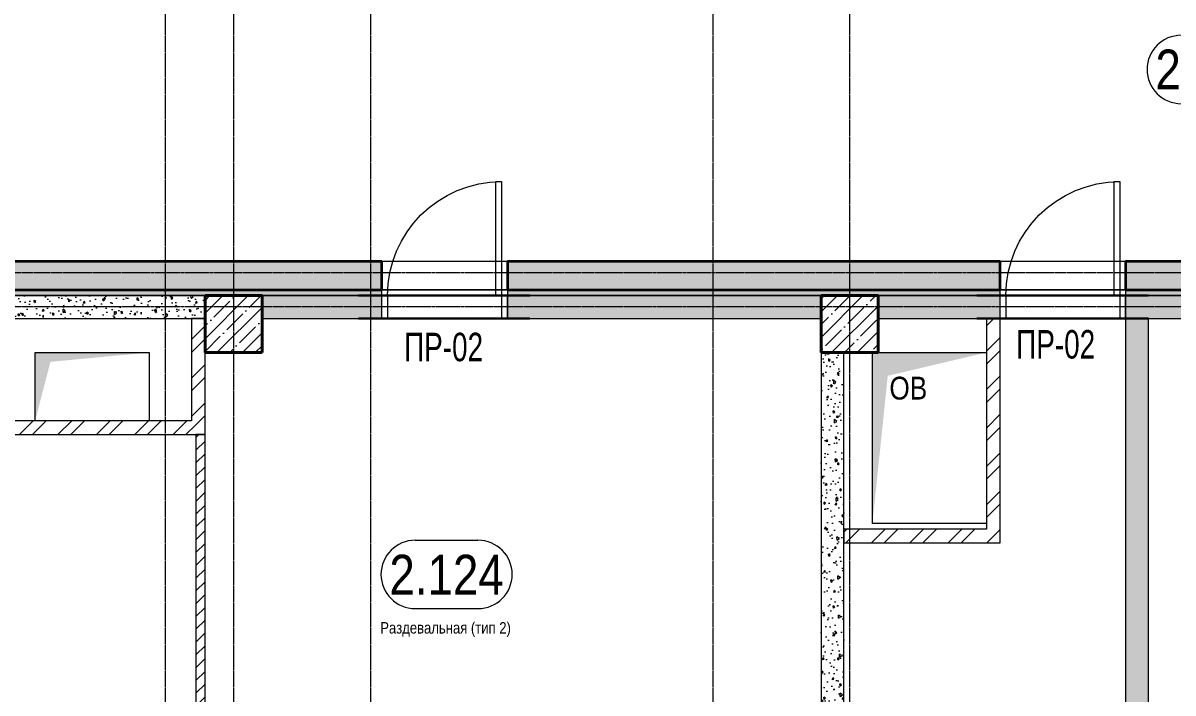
# Model space of a CAD drawing. Header units: millimetres. Extents: x -231292 to 573618, y -153144 to 564035.
# Drawn here: x 60137 to 70218, y 110342 to 116221 of the extents above; entities that cross this region are included whole.
import ezdxf
from ezdxf.enums import TextEntityAlignment as Align

# ---------------------------------------------------------------- set-up
doc = ezdxf.new("R2010")
doc.units = ezdxf.units.MM
doc.linetypes.add('CENTER2', pattern=[28.575, 19.05, -3.175, 3.175, -3.175])
doc.linetypes.add('HIDDEN2', pattern=[4.7625, 3.175, -1.5875])
doc.layers.get('0').update_dxf_attribs({"color": 250})
doc.layers.get('Defpoints').update_dxf_attribs({"color": 250})
for name, color, linetype, lineweight in [('A-Wall-Open', 250, 'Continuous', 5), ('АР_Area', 250, 'Continuous', 5), ('АР_Двери', 250, 'Continuous', 9), ('АР_Колонны', 250, 'Continuous', 35), ('АР_Стены ЖБ', 250, 'Continuous', 35), ('АР_Стены кирпич', 250, 'Continuous', 20), ('АР_Стены ПЕНОблок', 250, 'Continuous', 20), ('АР_Стены_дефшов', 250, 'Continuous', 0), ('АР_Штриховка', 250, 'Continuous', 0), ('ОВ_Шахты', 250, 'Continuous', 5), ('РД_Оси_100', 250, 'Continuous', 0)]:
    doc.layers.add(name, color=color, linetype=linetype, lineweight=lineweight)
doc.layers.add('РД_Перемычка инж проемов', color=250, linetype='Continuous')
doc.layers.add('РД_Проем', color=250, linetype='Continuous', lineweight=0, plot=False)
doc.layers.add('РД_проем_инж перемыч_подсчет', color=250, linetype='Continuous', lineweight=30, plot=False)
doc.styles.add('Arial0', font='arial.ttf')
doc.styles.add('style1', font='ARIALN.TTF')
doc.styles.add('ккк', font='isocpeur.ttf', dxfattribs={"width": 0.85, "oblique": 15})
pattern_1 = [(45, (8883.4, 13229.69), (-112.2532, 112.2532), []), (45, (8995.66, 13229.69), (-112.2532, 112.2532), [198.4375, -39.6875, 0, -39.6875])]
pattern_2 = [(45, (8883.4, 13229.69), (-168.3798, 168.3798), []), (45, (8995.66, 13229.69), (-168.3798, 168.3798), [])]

# ---------------------------------------------------------------- blocks, each defined once
blk = doc.blocks.new('СОШ_2200_АР_ОСИ_М100_28.05.24')
at = {"layer": 'РД_Оси_100', "linetype": 'CENTER2'}
for points in [[(52500, 139938.679), (52500, -5755), (52358.276, -6155)], [(53100, 139938.679), (53100, -5755), (52949.266, -6155)], [(54300, 139938.679), (54300, -6155)], [(57300, 139938.679), (57300, -6155)], [(58500, 139938.679), (58500, -6155)], [(119910, 100950), (119410, 100800), (-5454.958, 100800), (-5954.958, 100950)], [(119910, 100350), (119410, 100500), (-5454.958, 100500), (-5954.958, 100350)]]:
    blk.add_lwpolyline(points, dxfattribs=at)
blk = doc.blocks.new('otv')
at = {"linetype": 'Continuous'}
blk.add_lwpolyline([(0, -1), (0, 0), (1, 0), (1, -1)], close=True, dxfattribs=at)
blk.add_solid([(0, -1), (0, 0), (0.1346, -0.1366), (1, 0)], dxfattribs=at)
blk = doc.blocks.new('MOK-МаркаПом_овал_ареал')
for p, q in [((-2.75, 3), (2.75, 3)), ((-2.75, -3), (2.75, -3))]:
    blk.add_line(p, q)
for centre, radius, start, end in [((-2.75, 0), 3, 90, 270), ((2.75, 0), 3, 270, 90), ((-3.75, 0), 3.5, 0, 0.001)]:
    blk.add_arc(centre, radius, start, end)
at = {"color": 0, "style": 'style1'}
blk.add_attdef('АР-ПОМЕЩЕНИЕ:НОМЕР', text='', height=3.5, dxfattribs=at).set_placement((0, 0), align=Align.MIDDLE)
at = {"layer": 'Defpoints', "color": 2, "style": 'style1'}
blk.add_attdef('АР-ПОМЕЩЕНИЕ:НАИМЕНОВАНИЕ', text='', height=1, dxfattribs=at).set_placement((-0.09, -4.81), align=Align.MIDDLE)
blk = doc.blocks.new('MOK-МаркаПеремычки')
at = {"color": 0, "style": 'ккк', "oblique": 15, "width": 0.85}
blk.add_attdef('АР-ПРОЕМ:ПЕРЕМЫЧКА', text='', height=2.5, dxfattribs=at).set_placement((0, 0), align=Align.MIDDLE)

msp = doc.modelspace()

# ---------------------------------------------------------------- hatches: boundary and pattern name
at = {"layer": 'АР_Штриховка', "linetype": 'Continuous', "lineweight": 5}
h = msp.add_hatch(dxfattribs=at)
h.set_pattern_fill('ANSI35', color=256, scale=25, style=0)
h.set_pattern_definition([(45, (8883.4, 13229.69), (-112.2532, 112.2532), []), (45, (8995.66, 13229.69), (-112.2532, 112.2532), [198.4375, -39.6875, 0, -39.6875])])
h.paths.add_polyline_path([(123183.403, 113879.686), (123183.403, 114129.686), (112633.403, 114129.686), (112633.403, 113879.686)], flags=0)
h.paths.add_polyline_path([(110833.403, 113879.686), (110833.403, 114129.686), (105509.447, 114129.686), (105509.447, 113879.686)], flags=0)
h.paths.add_polyline_path([(104409.447, 113879.686), (104409.447, 114129.686), (102749.186, 114129.686), (102749.186, 113879.686)], flags=0)
h.paths.add_polyline_path([(101649.186, 113879.686), (101649.186, 114129.686), (99793.403, 114129.686), (99793.403, 113879.686)], flags=0)
h.paths.add_polyline_path([(98883.403, 113879.686), (98883.403, 114129.686), (97133.403, 114129.686), (97133.403, 113879.686)], flags=0)
h.paths.add_polyline_path([(96033.403, 113879.686), (96033.403, 114129.686), (95583.403, 114129.686), (95583.403, 113879.686)], flags=0)
h.paths.add_polyline_path([(94483.403, 113879.686), (94483.403, 114129.686), (94013.403, 114129.686), (94013.403, 113879.686)], flags=0)
h.paths.add_polyline_path([(92913.403, 113879.686), (92913.403, 114129.686), (91133.403, 114129.686), (91133.403, 113879.686)], flags=0)
h.paths.add_polyline_path([(90033.403, 113879.686), (90033.403, 114129.686), (89465.258, 114129.686), (89465.258, 113879.686)], flags=0)
h.paths.add_polyline_path([(88555.258, 113879.686), (88555.258, 114129.686), (87713.403, 114129.686), (87713.403, 113879.686)], flags=0)
h.paths.add_polyline_path([(86803.403, 113879.686), (86803.403, 114129.686), (85133.403, 114129.686), (85133.403, 113879.686)], flags=0)
h.paths.add_polyline_path([(84033.403, 113879.686), (84033.403, 114129.686), (83483.403, 114129.686), (83483.403, 113879.686)], flags=0)
h.paths.add_polyline_path([(82383.403, 113879.686), (82383.403, 114129.686), (82313.208, 114129.686), (82313.208, 113879.686)], flags=0)
h.paths.add_polyline_path([(82313.208, 113879.686), (82313.208, 114129.686), (79263.403, 114129.686), (79263.403, 113879.686)], flags=0)
h.paths.add_polyline_path([(78163.403, 113879.686), (78163.403, 114129.686), (72633.403, 114129.686), (72633.403, 113879.686)], flags=0)
h.paths.add_polyline_path([(71533.403, 113879.686), (71533.403, 114129.686), (69803.403, 114129.686), (69803.403, 113879.686)], flags=0)
h.paths.add_polyline_path([(68703.403, 113879.686), (68703.403, 114129.686), (64383.403, 114129.686), (64383.403, 113879.686)], flags=0)
h.paths.add_polyline_path([(63283.403, 113879.686), (63283.403, 114129.686), (58103.403, 114129.686), (58103.403, 113879.686)], flags=0)
h.paths.add_polyline_path([(57003.403, 113879.686), (57003.403, 114129.686), (53713.399, 114129.686), (53713.399, 113879.686)], flags=0)
h.paths.add_polyline_path([(51493.399, 113879.686), (51493.399, 114129.686), (50533.403, 114129.686), (50533.403, 113879.686)], flags=0)
h.paths.add_polyline_path([(48733.403, 113879.686), (48733.403, 114129.686), (46683.403, 114129.686), (46683.403, 113879.686)], flags=0)
at = {"layer": 'АР_Штриховка', "linetype": 'Continuous', "lineweight": 0}
h = msp.add_hatch(dxfattribs=at)
h.set_pattern_fill('HONEY', color=256, scale=10, style=0)
h.set_pattern_definition([(360, (8883.403, 13229.686), (47.625, 27.4963064), [31.75, -63.5]), (120, (8883.403, 13229.686), (-47.625, 27.4963066), [31.75, -63.5]), (60, (8883.403, 13229.686), (1e-07, 54.992613), [-63.5, 31.75])])
h.paths.add_polyline_path([(46283.403, 113879.686), (46283.403, 113829.686), (48733.403, 113829.686), (48733.403, 113879.686)], flags=0)
h.paths.add_polyline_path([(50533.403, 113879.686), (50533.403, 113829.686), (51493.399, 113829.686), (51493.399, 113879.686)], flags=0)
h.paths.add_polyline_path([(53713.399, 113879.686), (53713.399, 113829.686), (54683.403, 113829.686), (54700.069, 113842.186), (54683.403, 113879.686)], flags=0)
h.paths.add_polyline_path([(54683.403, 113879.686), (54700.069, 113842.186), (54733.403, 113829.686), (57003.403, 113829.686), (57003.403, 113879.686)], flags=0)
h.paths.add_polyline_path([(58103.403, 113879.686), (58103.403, 113829.686), (63283.403, 113829.686), (63283.403, 113879.686)], flags=0)
h.paths.add_polyline_path([(64383.403, 113879.686), (64383.403, 113829.686), (68703.403, 113829.686), (68703.403, 113879.686)], flags=0)
h.paths.add_polyline_path([(69803.403, 113879.686), (69803.403, 113829.686), (71533.403, 113829.686), (71533.403, 113879.686)], flags=0)
h.paths.add_polyline_path([(72633.403, 113879.686), (72633.403, 113829.686), (78163.403, 113829.686), (78163.403, 113879.686)], flags=0)
h.paths.add_polyline_path([(79263.403, 113879.686), (79263.403, 113829.686), (82383.403, 113829.686), (82383.403, 113879.686)], flags=0)
h.paths.add_polyline_path([(83483.403, 113879.686), (83483.403, 113829.686), (84033.403, 113829.686), (84033.403, 113879.686)], flags=0)
h.paths.add_polyline_path([(85133.403, 113879.686), (85133.403, 113829.686), (86803.403, 113829.686), (86803.403, 113879.686)], flags=0)
h.paths.add_polyline_path([(87713.403, 113879.686), (87713.403, 113829.686), (88555.258, 113829.686), (88555.258, 113879.686)], flags=0)
h.paths.add_polyline_path([(89465.258, 113879.686), (89465.258, 113829.686), (90033.403, 113829.686), (90033.403, 113879.686)], flags=0)
h.paths.add_polyline_path([(91133.403, 113879.686), (91133.403, 113829.686), (92913.403, 113829.686), (92913.403, 113879.686)], flags=0)
h.paths.add_polyline_path([(94013.403, 113879.686), (94013.403, 113829.686), (94483.403, 113829.686), (94483.403, 113879.686)], flags=0)
h.paths.add_polyline_path([(95583.403, 113879.686), (95583.403, 113829.686), (96033.403, 113829.686), (96033.403, 113879.686)], flags=0)
h.paths.add_polyline_path([(97133.403, 113879.686), (97133.403, 113829.686), (98883.403, 113829.686), (98883.403, 113879.686)], flags=0)
h.paths.add_polyline_path([(99793.403, 113879.686), (99793.403, 113829.686), (101649.186, 113829.686), (101649.186, 113879.686)], flags=0)
h.paths.add_polyline_path([(102749.186, 113879.686), (102749.186, 113829.686), (104409.447, 113829.686), (104409.447, 113879.686)], flags=0)
h.paths.add_polyline_path([(105509.447, 113879.686), (105509.447, 113829.686), (110833.403, 113829.686), (110833.403, 113879.686)], flags=0)
h.paths.add_polyline_path([(112633.403, 113879.686), (112633.403, 113829.686), (123583.403, 113829.686), (123583.403, 113879.686)], flags=0)
h = msp.add_hatch(dxfattribs=at)
h.set_pattern_fill('AR-CONC', color=256, angle=45, style=0)
h.set_pattern_definition([(95, (8883.4, 13229.69), (140.09465, 117.55338), [19.05, -209.55]), (40, (8883.4, 13229.69), (-160.01845, 110.17673), [15.24, -167.64058]), (145.45144, (8895.08, 13239.48), (-19.9238, 227.7301), [16.19, -178.09024]), (91.1842, (8847.48, 13265.6), (221.41024, 161.9534), [28.575, -314.325]), (141.63556, (8865.93, 13279.1), (-7.0866, 342.82676), [24.285, -267.1356]), (36.18415, (8847.48, 13265.6), (-7.0866, 342.82676), [22.86, -251.4597]), (66, (8874.42, 13274.59), (179.51998, 34.89515), [19.05, -209.55]), (11, (8874.42, 13274.59), (-86.53993, 173.9412), [15.24, -167.64]), (116.45145, (8889.38, 13277.5), (92.98005, 208.83634), [16.19, -178.08994]), (82.5, (8883.4, 13229.686), (-57.60547, 61.973414), [0, -165.608, 0, -170.18, 0, -168.275]), (52.5, (8883.4, 13229.69), (-23.58973, 118.087), [0, -97.028, 0, -161.798, 0, -64.135]), (12.5, (8843.35, 13189.634), (99.927863, 91.826196), [0, -63.5, 0, -198.12, 0, -262.89]), (2.5, (8825.39, 13171.67), (86.7639, 122.72239), [0, -82.55, 0, -131.572, 0, -186.69])])
h.paths.add_polyline_path([(61733.403, 113629.686), (61733.403, 113829.686), (59093.403, 113829.686), (59093.403, 113629.686)], flags=0)
at = {"layer": 'АР_Штриховка', "linetype": 'Continuous', "lineweight": 5}
h = msp.add_hatch(dxfattribs=at)
h.set_pattern_fill('ANSI35', color=256, scale=25, style=0)
h.set_pattern_definition(pattern_1)
h.paths.add_polyline_path([(61733.403, 113329.686), (62233.403, 113329.686), (62233.403, 113829.686), (61733.403, 113829.686)], flags=0)
at = {"layer": 'АР_Штриховка', "linetype": 'Continuous', "lineweight": 0}
h = msp.add_hatch(dxfattribs=at)
h.set_pattern_fill('AR-CONC', color=256, angle=-315, style=0)
h.set_pattern_definition([(95, (8883.4, 13229.69), (140.09465, 117.55338), [19.05, -209.55]), (40, (8883.4, 13229.69), (-160.01845, 110.17673), [15.24, -167.64058]), (145.45144, (8895.08, 13239.48), (-19.9238, 227.7301), [16.19, -178.09024]), (91.1842, (8847.48, 13265.6), (221.41024, 161.9534), [28.575, -314.325]), (141.63556, (8865.93, 13279.1), (-7.0866, 342.82676), [24.285, -267.1356]), (36.18415, (8847.48, 13265.6), (-7.0866, 342.82676), [22.86, -251.4597]), (66, (8874.42, 13274.59), (179.51998, 34.89515), [19.05, -209.55]), (11, (8874.42, 13274.59), (-86.53993, 173.9412), [15.24, -167.64]), (116.45145, (8889.38, 13277.5), (92.98005, 208.83634), [16.19, -178.08994]), (82.5, (8883.4, 13229.686), (-57.60547, 61.973414), [0, -165.608, 0, -170.18, 0, -168.275]), (52.5, (8883.4, 13229.69), (-23.58973, 118.087), [0, -97.028, 0, -161.798, 0, -64.135]), (12.5, (8843.35, 13189.634), (99.927863, 91.826196), [0, -63.5, 0, -198.12, 0, -262.89]), (2.5, (8825.39, 13171.67), (86.7639, 122.72239), [0, -82.55, 0, -131.572, 0, -186.69])])
h.paths.add_polyline_path([(67133.403, 113629.686), (67133.403, 113829.686), (64383.403, 113829.686), (64383.403, 113629.686)], flags=0)
h.paths.add_polyline_path([(63283.403, 113629.686), (63283.403, 113829.686), (62233.403, 113829.686), (62233.403, 113629.686)], flags=0)
at = {"layer": 'АР_Штриховка', "linetype": 'Continuous', "lineweight": 5}
h = msp.add_hatch(dxfattribs=at)
h.set_pattern_fill('ANSI35', color=256, scale=25, style=0)
h.set_pattern_definition(pattern_1)
h.paths.add_polyline_path([(67133.403, 113329.686), (67633.403, 113329.686), (67633.403, 113829.686), (67133.403, 113829.686)], flags=0)
at = {"layer": 'АР_Штриховка', "linetype": 'Continuous', "lineweight": 0}
h = msp.add_hatch(dxfattribs=at)
h.set_pattern_fill('AR-CONC', color=256, angle=45, style=0)
h.set_pattern_definition([(95, (8883.4, 13229.69), (140.09465, 117.55338), [19.05, -209.55]), (40, (8883.4, 13229.69), (-160.01845, 110.17673), [15.24, -167.64058]), (145.45144, (8895.08, 13239.48), (-19.9238, 227.7301), [16.19, -178.09024]), (91.1842, (8847.48, 13265.6), (221.41024, 161.9534), [28.575, -314.325]), (141.63556, (8865.93, 13279.1), (-7.0866, 342.82676), [24.285, -267.1356]), (36.18415, (8847.48, 13265.6), (-7.0866, 342.82676), [22.85997, -251.4597]), (66, (8874.42, 13274.59), (179.51998, 34.89515), [19.05, -209.55]), (11, (8874.42, 13274.59), (-86.53993, 173.9412), [15.24, -167.64]), (116.45145, (8889.38, 13277.5), (92.98005, 208.83634), [16.19, -178.08994]), (82.5, (8883.4, 13229.686), (-57.60547, 61.973414), [0, -165.608, 0, -170.18, 0, -168.275]), (52.5, (8883.4, 13229.69), (-23.58973, 118.087), [0, -97.028, 0, -161.798, 0, -64.135]), (12.5, (8843.35, 13189.634), (99.927863, 91.826196), [0, -63.5, 0, -198.12, 0, -262.89]), (2.5, (8825.39, 13171.67), (86.7639, 122.72239), [0, -82.55, 0, -131.572, 0, -186.69])])
h.paths.add_polyline_path([(74333.403, 113629.686), (74333.403, 113829.686), (72633.403, 113829.686), (72633.403, 113629.686)], flags=0)
h.paths.add_polyline_path([(71533.403, 113629.686), (71533.403, 113829.686), (69803.403, 113829.686), (69803.403, 113629.686)], flags=0)
h.paths.add_polyline_path([(68703.403, 113629.686), (68703.403, 113829.686), (67633.403, 113829.686), (67633.403, 113629.686)], flags=0)
h = msp.add_hatch(dxfattribs=at)
h.set_pattern_fill('ANSI32', color=256, scale=25, angle=-360, style=0)
h.set_pattern_definition(pattern_2)
h.paths.add_polyline_path([(61733.403, 113629.686), (61613.403, 113629.686), (61613.403, 112729.463), (61733.403, 112609.381)], flags=0)
h = msp.add_hatch(dxfattribs=at)
h.set_pattern_fill('ANSI32', color=256, scale=25, style=0)
h.set_pattern_definition(pattern_2)
h.paths.add_polyline_path([(68583.403, 111778.922), (68703.403, 111658.922), (68703.403, 113629.686), (68583.403, 113629.686)], flags=0)
h = msp.add_hatch(dxfattribs=at)
h.set_pattern_fill('AR-CONC', color=256, angle=45, style=0)
h.set_pattern_definition([(95, (8883.4, 13229.69), (140.09465, 117.55338), [19.05, -209.55]), (40, (8883.4, 13229.69), (-160.01845, 110.17673), [15.24, -167.64058]), (145.45144, (8895.08, 13239.48), (-19.9238, 227.7301), [16.19, -178.09024]), (91.1842, (8847.48, 13265.6), (221.41024, 161.9534), [28.575, -314.325]), (141.63556, (8865.93, 13279.1), (-7.0866, 342.82676), [24.285, -267.1356]), (36.18415, (8847.48, 13265.6), (-7.0866, 342.82676), [22.85997, -251.4597]), (66, (8874.42, 13274.59), (179.51998, 34.89515), [19.05, -209.55]), (11, (8874.42, 13274.59), (-86.53993, 173.9412), [15.24, -167.64]), (116.45145, (8889.38, 13277.5), (92.98005, 208.83634), [16.19, -178.08994]), (82.5, (8883.4, 13229.686), (-57.60547, 61.973414), [0, -165.608, 0, -170.18, 0, -168.275]), (52.5, (8883.4, 13229.69), (-23.58973, 118.087), [0, -97.028, 0, -161.798, 0, -64.135]), (12.5, (8843.35, 13189.634), (99.927863, 91.826196), [0, -63.5, 0, -198.12, 0, -262.89]), (2.5, (8825.39, 13171.67), (86.7639, 122.72239), [0, -82.55, 0, -131.572, 0, -186.69])])
h.paths.add_polyline_path([(69803.403, 104999.686), (70003.403, 104999.686), (70003.403, 113629.686), (69803.403, 113629.686)], flags=0)
h = msp.add_hatch(dxfattribs=at)
h.set_pattern_fill('AR-CONC', color=256, angle=-315, style=0)
h.set_pattern_definition([(95, (8883.4, 13229.69), (140.09465, 117.55338), [19.05, -209.55]), (40, (8883.4, 13229.69), (-160.01845, 110.17673), [15.24, -167.64058]), (145.45144, (8895.08, 13239.48), (-19.9238, 227.7301), [16.19, -178.09024]), (91.1842, (8847.48, 13265.6), (221.41024, 161.9534), [28.575, -314.325]), (141.63556, (8865.93, 13279.1), (-7.0866, 342.82676), [24.285, -267.1356]), (36.18415, (8847.48, 13265.6), (-7.0866, 342.82676), [22.86, -251.4597]), (66, (8874.42, 13274.59), (179.51998, 34.89515), [19.05, -209.55]), (11, (8874.42, 13274.59), (-86.53993, 173.9412), [15.24, -167.64]), (116.45145, (8889.38, 13277.5), (92.98005, 208.83634), [16.19, -178.08994]), (82.5, (8883.4, 13229.686), (-57.60547, 61.973414), [0, -165.608, 0, -170.18, 0, -168.275]), (52.5, (8883.4, 13229.69), (-23.58973, 118.087), [0, -97.028, 0, -161.798, 0, -64.135]), (12.5, (8843.35, 13189.634), (99.927863, 91.826196), [0, -63.5, 0, -198.12, 0, -262.89]), (2.5, (8825.39, 13171.67), (86.7639, 122.72239), [0, -82.55, 0, -131.572, 0, -186.69])])
h.paths.add_polyline_path([(67333.403, 113329.686), (67133.403, 113329.686), (67133.403, 109729.686), (67333.403, 109729.686)], flags=0)
h = msp.add_hatch(dxfattribs=at)
h.set_pattern_fill('ANSI32', color=256, scale=25, style=0)
h.set_pattern_definition([(45, (8883.4, 13229.69), (-168.3798, 168.3798), []), (45, (8995.66, 13229.69), (-168.3798, 168.3798), [])])
h.paths.add_polyline_path([(61733.403, 112609.381), (61613.403, 112729.463), (59043.403, 112731.222), (58923.403, 112611.304)], flags=0)
at = {"layer": 'АР_Штриховка', "linetype": 'Continuous', "lineweight": 0, "ltscale": 0.5}
h = msp.add_hatch(dxfattribs=at)
h.set_pattern_fill('ANSI31', color=256, scale=25, angle=-360, style=0)
h.set_pattern_definition([(45, (8883.4, 13229.69), (-56.1266, 56.1266), [])])
h.paths.add_polyline_path([(61733.403, 112609.602), (61653.403, 112609.602), (61653.403, 109729.686), (61680.069, 109709.686), (61733.403, 109729.686)], flags=0)
at = {"layer": 'АР_Штриховка', "linetype": 'Continuous', "lineweight": 0}
h = msp.add_hatch(dxfattribs=at)
h.set_pattern_fill('ANSI32', color=256, scale=25, style=0)
h.set_pattern_definition([(45, (8883.4, 13229.69), (-168.3798, 168.3798), []), (45, (8995.66, 13229.69), (-168.3798, 168.3798), [])])
h.paths.add_polyline_path([(68703.403, 111658.922), (68583.403, 111778.922), (67333.403, 111778.922), (67333.403, 111658.922)], flags=0)

# ---------------------------------------------------------------- linework, layer by layer
at = {"layer": 'A-Wall-Open', "linetype": 'Continuous', "lineweight": 5}
for p, q in [((64383.403, 114129.686), (63283.403, 114129.686)), ((69803.403, 114129.686), (68703.403, 114129.686)), ((64383.403, 113879.686), (63283.403, 113879.686)), ((69803.403, 113879.686), (68703.403, 113879.686))]:
    msp.add_line(p, q, dxfattribs=at)
at = {"layer": 'АР_Двери', "linetype": 'Continuous', "lineweight": 9}
for points in [[(64333.403, 113829.686), (64283.403, 113829.686), (64283.403, 114829.686), (64333.403, 114829.686)], [(69753.403, 113829.686), (69703.403, 113829.686), (69703.403, 114829.686), (69753.403, 114829.686)], [(63333.403, 113629.686), (63283.403, 113629.686), (63283.403, 113829.686), (63333.403, 113829.686)], [(64333.403, 113629.686), (64383.403, 113629.686), (64383.403, 113829.686), (64333.403, 113829.686)], [(68753.403, 113629.686), (68703.403, 113629.686), (68703.403, 113829.686), (68753.403, 113829.686)], [(69753.403, 113629.686), (69803.403, 113629.686), (69803.403, 113829.686), (69753.403, 113829.686)]]:
    msp.add_lwpolyline(points, close=True, dxfattribs=at)
at = {"layer": 'АР_Двери', "linetype": 'Continuous', "lineweight": 9, "extrusion": (0, 0, -1)}
for centre, start, end in [((-64333.403, 113829.686), 359.9999999, 89.9999999), ((-69753.403, 113829.686), 0, 90)]:
    msp.add_arc(centre, 1000, start, end, dxfattribs=at)
at = {"layer": 'АР_Колонны', "linetype": 'HIDDEN2', "lineweight": 25}
for p, q in [((61733.403, 113829.686), (62233.403, 113829.686)), ((61733.403, 113329.686), (61733.403, 113829.686)), ((62233.403, 113829.686), (62233.403, 113329.686)), ((67133.403, 113829.686), (67633.403, 113829.686)), ((67133.403, 113329.686), (67133.403, 113829.686)), ((67633.403, 113829.686), (67633.403, 113329.686)), ((62233.403, 113329.686), (61733.403, 113329.686)), ((67633.403, 113329.686), (67133.403, 113329.686))]:
    msp.add_line(p, q, dxfattribs=at)
at = {"layer": 'АР_Колонны', "linetype": 'Continuous', "lineweight": 35}
for p, q in [((61733.403, 113829.686), (62233.403, 113829.686)), ((61733.403, 113329.686), (61733.403, 113829.686)), ((62233.403, 113329.686), (62233.403, 113829.686)), ((67133.403, 113829.686), (67633.403, 113829.686)), ((67133.403, 113329.686), (67133.403, 113829.686)), ((67633.403, 113329.686), (67633.403, 113829.686)), ((61733.403, 113329.686), (62233.403, 113329.686)), ((61733.403, 113329.686), (62233.403, 113329.686)), ((67133.403, 113329.686), (67633.403, 113329.686)), ((67133.403, 113329.686), (67633.403, 113329.686))]:
    msp.add_line(p, q, dxfattribs=at)
at = {"layer": 'АР_Стены ЖБ', "linetype": 'Continuous', "lineweight": 35}
for p, q in [((63283.403, 114129.686), (58103.403, 114129.686)), ((63283.403, 113879.686), (63283.403, 114129.686)), ((68703.403, 114129.686), (64383.403, 114129.686)), ((64383.403, 114129.686), (64383.403, 113879.686)), ((68703.403, 113879.686), (68703.403, 114129.686)), ((71533.403, 114129.686), (69803.403, 114129.686)), ((69803.403, 114129.686), (69803.403, 113879.686)), ((58103.403, 113879.686), (63283.403, 113879.686)), ((64383.403, 113879.686), (68703.403, 113879.686)), ((69803.403, 113879.686), (71533.403, 113879.686))]:
    msp.add_line(p, q, dxfattribs=at)
at = {"layer": 'АР_Стены ЖБ', "linetype": 'Continuous', "lineweight": 40}
for p, q in [((62233.403, 113829.686), (61733.403, 113829.686)), ((61733.403, 113829.686), (61733.403, 113329.686)), ((62233.403, 113329.686), (62233.403, 113829.686)), ((67633.403, 113829.686), (67133.403, 113829.686)), ((67133.403, 113829.686), (67133.403, 113329.686)), ((67633.403, 113329.686), (67633.403, 113829.686)), ((61733.403, 113329.686), (62233.403, 113329.686)), ((67133.403, 113329.686), (67633.403, 113329.686))]:
    msp.add_line(p, q, dxfattribs=at)
at = {"layer": 'АР_Стены кирпич', "linetype": 'Continuous', "lineweight": 20}
for p, q in [((61733.403, 113629.686), (61613.403, 113629.686)), ((61613.403, 113629.686), (61613.403, 112729.463)), ((61733.403, 112609.381), (61733.403, 113629.686)), ((68703.403, 113629.686), (68583.403, 113629.686)), ((68583.403, 113629.686), (68583.403, 111778.922)), ((68703.403, 111658.922), (68703.403, 113629.686)), ((61613.403, 112729.463), (59043.403, 112731.222)), ((58923.403, 112611.304), (61733.403, 112609.381)), ((68583.403, 111778.922), (67333.403, 111778.922)), ((67333.403, 111778.922), (67333.403, 111658.922)), ((67333.403, 111658.922), (68703.403, 111658.922))]:
    msp.add_line(p, q, dxfattribs=at)
at = {"layer": 'АР_Стены ПЕНОблок', "linetype": 'Continuous', "lineweight": 20}
for p, q in [((61733.403, 113829.686), (59093.403, 113829.686)), ((61733.403, 113629.686), (61733.403, 113829.686)), ((63283.403, 113829.686), (62233.403, 113829.686)), ((62233.403, 113829.686), (62233.403, 113629.686)), ((63283.403, 113629.686), (63283.403, 113829.686)), ((67133.403, 113829.686), (64383.403, 113829.686)), ((64383.403, 113829.686), (64383.403, 113629.686)), ((67133.403, 113629.686), (67133.403, 113829.686)), ((68703.403, 113829.686), (67633.403, 113829.686)), ((67633.403, 113829.686), (67633.403, 113629.686)), ((68703.403, 113629.686), (68703.403, 113829.686)), ((71533.403, 113829.686), (69803.403, 113829.686)), ((69803.403, 113829.686), (69803.403, 113629.686)), ((59093.403, 113629.686), (61733.403, 113629.686)), ((62233.403, 113629.686), (63283.403, 113629.686)), ((64383.403, 113629.686), (67133.403, 113629.686)), ((67633.403, 113629.686), (68703.403, 113629.686)), ((70003.403, 113629.686), (69803.403, 113629.686)), ((69803.403, 113629.686), (69803.403, 104999.686)), ((69803.403, 113629.686), (71533.403, 113629.686)), ((70003.403, 104999.686), (70003.403, 113629.686)), ((67333.403, 113329.686), (67133.403, 113329.686)), ((67133.403, 113329.686), (67133.403, 109729.686)), ((67333.403, 109729.686), (67333.403, 113329.686)), ((61733.403, 112609.602), (61653.403, 112609.602)), ((61653.403, 112609.602), (61653.403, 109729.686)), ((61733.403, 109729.686), (61733.403, 112609.602))]:
    msp.add_line(p, q, dxfattribs=at)
at = {"layer": 'АР_Стены_дефшов', "linetype": 'Continuous', "lineweight": 0}
for p, q in [((63283.403, 113879.686), (58103.403, 113879.686)), ((58103.403, 113829.686), (63283.403, 113829.686)), ((63283.403, 113829.686), (63283.403, 113879.686)), ((63283.403, 113879.686), (64383.403, 113879.686)), ((63283.403, 113829.686), (64383.403, 113829.686)), ((64383.403, 113879.686), (64383.403, 113829.686)), ((68703.403, 113879.686), (64383.403, 113879.686)), ((64383.403, 113829.686), (68703.403, 113829.686)), ((68703.403, 113829.686), (68703.403, 113879.686)), ((68703.403, 113879.686), (69803.403, 113879.686)), ((68703.403, 113829.686), (69803.403, 113829.686)), ((69803.403, 113879.686), (69803.403, 113829.686)), ((71533.403, 113879.686), (69803.403, 113879.686)), ((69803.403, 113829.686), (71533.403, 113829.686))]:
    msp.add_line(p, q, dxfattribs=at)
at = {"layer": 'РД_Проем', "linetype": 'Continuous', "lineweight": 0}
for p, q in [((64383.403, 113829.686), (63283.403, 113829.686)), ((69803.403, 113829.686), (68703.403, 113829.686)), ((64383.403, 113629.686), (63283.403, 113629.686)), ((69803.403, 113629.686), (68703.403, 113629.686))]:
    msp.add_line(p, q, dxfattribs=at)
at = {"layer": 'РД_проем_инж перемыч_подсчет', "linetype": 'Continuous', "lineweight": 30}
for p, q in [((64579.41, 113829.686), (63079.41, 113829.686)), ((69999.41, 113829.686), (68499.41, 113829.686)), ((64579.41, 113629.686), (63079.41, 113629.686)), ((69999.41, 113629.686), (68499.41, 113629.686))]:
    msp.add_line(p, q, dxfattribs=at)

# ---------------------------------------------------------------- block references
at = {"layer": 'АР_Area', "linetype": 'Continuous', "lineweight": 5, "xscale": 100, "yscale": 100, "zscale": 100}
for p, values in [((70565.819, 115813.246), {'АР-ПОМЕЩЕНИЕ:НОМЕР': '2.110', 'АР-ПОМЕЩЕНИЕ:НАИМЕНОВАНИЕ': 'Коридор'}), ((63850.631, 111382.533), {'АР-ПОМЕЩЕНИЕ:НОМЕР': '2.124', 'АР-ПОМЕЩЕНИЕ:НАИМЕНОВАНИЕ': 'Раздевальная (тип 2)'})]:
    msp.add_blockref('MOK-МаркаПом_овал_ареал', p, dxfattribs=at).add_auto_attribs(values)
at = {"layer": 'ОВ_Шахты', "xscale": 1000}
for p, yscale in [((60243.403, 113329.686), 600), ((67583.403, 113330.167), 1500)]:
    msp.add_blockref('otv', p, dxfattribs=dict(at, yscale=yscale))
at = {"layer": 'РД_Оси_100'}
msp.add_blockref('СОШ_2200_АР_ОСИ_М100_28.05.24', (8883.403, 13229.686), dxfattribs=at)
at = {"layer": 'РД_Перемычка инж проемов', "linetype": 'Continuous', "lineweight": -3}
ref = msp.add_blockref('MOK-МаркаПеремычки', (69190.193, 113401.742, 200), dxfattribs=dict(at, xscale=100, yscale=100, zscale=100))
ref.add_attrib('АР-ПРОЕМ:ПЕРЕМЫЧКА', 'ПР-02', dxfattribs={"layer": '0', "color": 0, "height": 250, "style": 'Arial0', "width": 0.7}).set_placement((69190.193, 113401.742, 200), align=Align.MIDDLE)
ref = msp.add_blockref('MOK-МаркаПеремычки', (63824.486, 113378.195, 200), dxfattribs=dict(at, xscale=100, yscale=100, zscale=100))
ref.add_attrib('АР-ПРОЕМ:ПЕРЕМЫЧКА', 'ПР-02', dxfattribs={"layer": '0', "color": 0, "height": 250, "style": 'Arial0', "width": 0.7}).set_placement((63824.486, 113378.195, 200), align=Align.MIDDLE)

# ---------------------------------------------------------------- texts
at = {"layer": 'ОВ_Шахты', "insert": (67898.081, 113015.851), "char_height": 200, "width": 948.421, "attachment_point": 5, "style": 'style1'}
msp.add_mtext('ОВ', dxfattribs=at)

doc.saveas('drawing.dxf')
